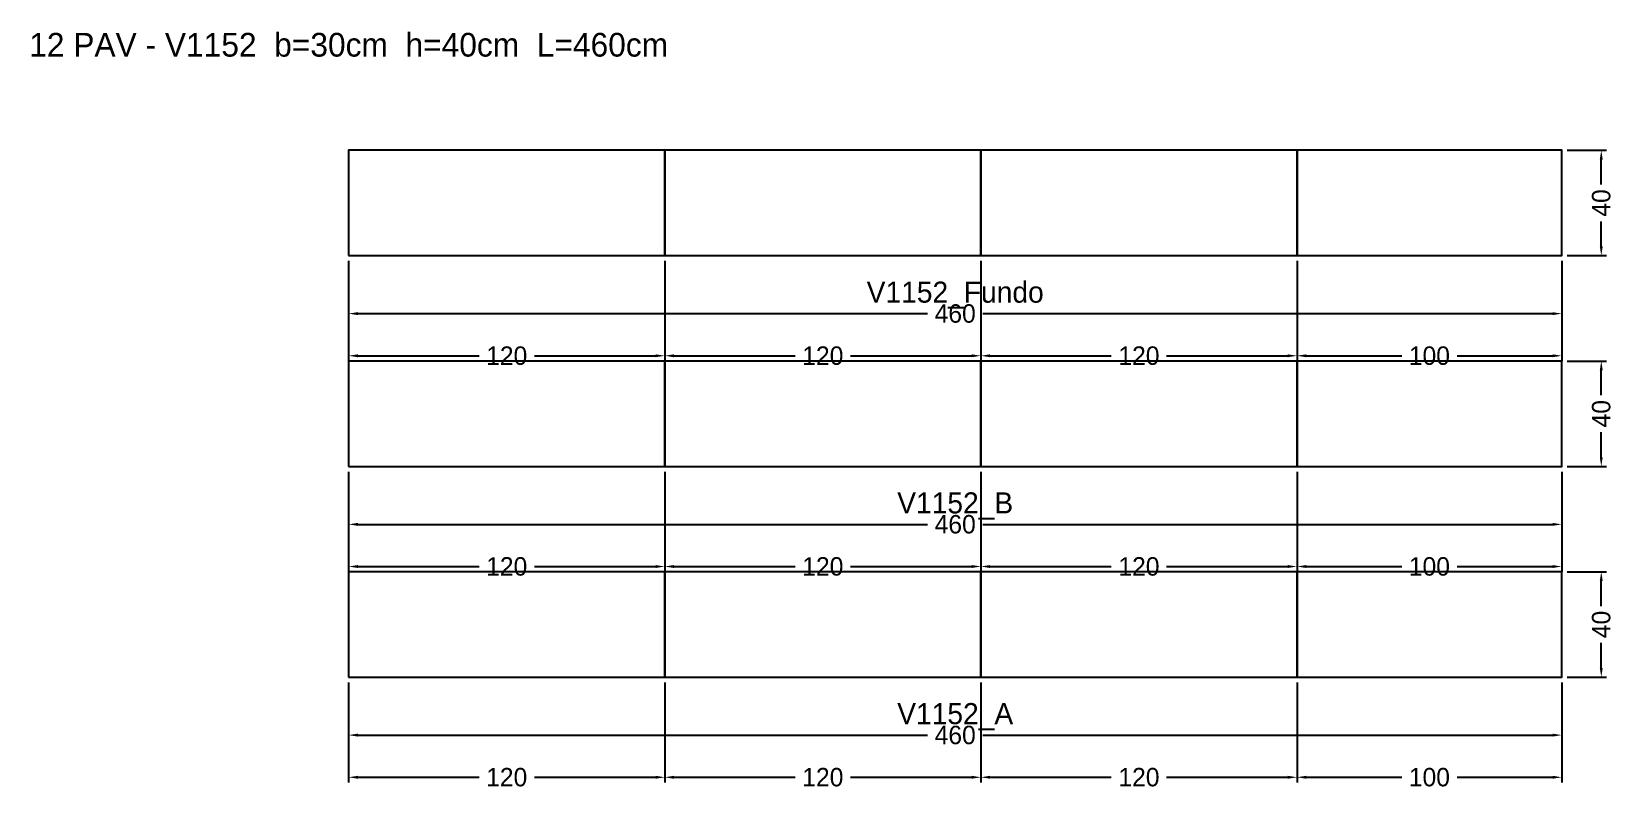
# Model space of a CAD drawing. Header units: metres. Extents: x -120 to 480, y -43 to 245.
import ezdxf

# ---------------------------------------------------------------- set-up
doc = ezdxf.new("R2010")
doc.units = ezdxf.units.M
for name, color, linetype in [('COTA', 3, 'Continuous'), ('NOMENCLATURA', 2, 'Continuous'), ('Paineis', 7, 'Continuous'), ('Texto Secao', 2, 'Continuous')]:
    doc.layers.add(name, color=color, linetype=linetype)
doc.dimstyles.new('COTA_VIG', dxfattribs={"dimtxt": 7, "dimasz": 3.5, "dimexe": 2, "dimexo": 2, "dimgap": 1.5, "dimtad": 1, "dimdec": 1, "dimcen": 2.5, "dimclrd": 3, "dimclre": 3, "dimclrt": 3, "dimazin": 3, "dimtfac": 1, "dimtmove": 0, "dimatfit": 3})

# ---------------------------------------------------------------- blocks, each defined once
blk = doc.blocks.new('_CLOSEDFILLED')
at = {"color": 0, "linetype": 'BYBLOCK'}
blk.add_solid([(-1, 0.16), (0, 0), (-1, -0.16)], dxfattribs=at)
blk = doc.blocks.new('*D1')
at = {"color": 3}
for p, q in [((0, -2), (0, -24)), ((460.5, -2), (460.5, -24)), ((3.5, -22), (219.75, -22)), ((240.75, -22), (457, -22))]:
    blk.add_line(p, q, dxfattribs=at)
at = {"layer": 'Defpoints'}
for p in [(0, 0), (460.5, 0), (0, -22)]:
    blk.add_point(p, dxfattribs=at)
at = {"layer": 'COTA', "color": 3, "xscale": 3.5, "yscale": 3.5, "rotation": 180}
blk.add_blockref('_CLOSEDFILLED', (0, -22), dxfattribs=at)
at = {"layer": 'COTA', "color": 3, "xscale": 3.5, "yscale": 3.5}
blk.add_blockref('_CLOSEDFILLED', (460.5, -22), dxfattribs=at)
at = {"layer": 'COTA', "color": 3, "insert": (230.25, -22), "char_height": 7, "attachment_point": 5}
blk.add_mtext('460', dxfattribs=at)
blk = doc.blocks.new('*D2')
at = {"color": 3}
for p, q in [((0, -2), (0, -40)), ((120, -2), (120, -40)), ((3.5, -38), (49.5, -38)), ((70.5, -38), (116.5, -38))]:
    blk.add_line(p, q, dxfattribs=at)
at = {"layer": 'Defpoints'}
for p in [(0, 0), (120, 0), (0, -38)]:
    blk.add_point(p, dxfattribs=at)
at = {"layer": 'COTA', "color": 3, "xscale": 3.5, "yscale": 3.5, "rotation": 180}
blk.add_blockref('_CLOSEDFILLED', (0, -38), dxfattribs=at)
at = {"layer": 'COTA', "color": 3, "xscale": 3.5, "yscale": 3.5}
blk.add_blockref('_CLOSEDFILLED', (120, -38), dxfattribs=at)
at = {"layer": 'COTA', "color": 3, "insert": (60, -38), "char_height": 7, "attachment_point": 5}
blk.add_mtext('120', dxfattribs=at)
blk = doc.blocks.new('*D3')
at = {"color": 3}
for p, q in [((120, -2), (120, -40)), ((240, -2), (240, -40)), ((123.5, -38), (169.5, -38)), ((190.5, -38), (236.5, -38))]:
    blk.add_line(p, q, dxfattribs=at)
at = {"layer": 'Defpoints'}
for p in [(120, 0), (240, 0), (120, -38)]:
    blk.add_point(p, dxfattribs=at)
at = {"layer": 'COTA', "color": 3, "xscale": 3.5, "yscale": 3.5, "rotation": 180}
blk.add_blockref('_CLOSEDFILLED', (120, -38), dxfattribs=at)
at = {"layer": 'COTA', "color": 3, "xscale": 3.5, "yscale": 3.5}
blk.add_blockref('_CLOSEDFILLED', (240, -38), dxfattribs=at)
at = {"layer": 'COTA', "color": 3, "insert": (180, -38), "char_height": 7, "attachment_point": 5}
blk.add_mtext('120', dxfattribs=at)
blk = doc.blocks.new('*D4')
at = {"color": 3}
for p, q in [((240, -2), (240, -40)), ((360, -2), (360, -40)), ((243.5, -38), (289.5, -38)), ((310.5, -38), (356.5, -38))]:
    blk.add_line(p, q, dxfattribs=at)
at = {"layer": 'Defpoints'}
for p in [(240, 0), (360, 0), (240, -38)]:
    blk.add_point(p, dxfattribs=at)
at = {"layer": 'COTA', "color": 3, "xscale": 3.5, "yscale": 3.5, "rotation": 180}
blk.add_blockref('_CLOSEDFILLED', (240, -38), dxfattribs=at)
at = {"layer": 'COTA', "color": 3, "xscale": 3.5, "yscale": 3.5}
blk.add_blockref('_CLOSEDFILLED', (360, -38), dxfattribs=at)
at = {"layer": 'COTA', "color": 3, "insert": (300, -38), "char_height": 7, "attachment_point": 5}
blk.add_mtext('120', dxfattribs=at)
blk = doc.blocks.new('*D5')
at = {"color": 3}
for p, q in [((360, -2), (360, -40)), ((460.5, -2), (460.5, -40)), ((363.5, -38), (399.75, -38)), ((420.75, -38), (457, -38))]:
    blk.add_line(p, q, dxfattribs=at)
at = {"layer": 'Defpoints'}
for p in [(360, 0), (460.5, 0), (360, -38)]:
    blk.add_point(p, dxfattribs=at)
at = {"layer": 'COTA', "color": 3, "xscale": 3.5, "yscale": 3.5, "rotation": 180}
blk.add_blockref('_CLOSEDFILLED', (360, -38), dxfattribs=at)
at = {"layer": 'COTA', "color": 3, "xscale": 3.5, "yscale": 3.5}
blk.add_blockref('_CLOSEDFILLED', (460.5, -38), dxfattribs=at)
at = {"layer": 'COTA', "color": 3, "insert": (410.25, -38), "char_height": 7, "attachment_point": 5}
blk.add_mtext('100', dxfattribs=at)
blk = doc.blocks.new('*D6')
at = {"color": 3}
for p, q in [((462.5, 40), (477.5, 40)), ((475.5, 27), (475.5, 36.5)), ((475.5, 3.5), (475.5, 13)), ((462.5, 0), (477.5, 0))]:
    blk.add_line(p, q, dxfattribs=at)
at = {"layer": 'Defpoints'}
for p in [(460.5, 40), (460.5, 0), (475.5, 0)]:
    blk.add_point(p, dxfattribs=at)
at = {"layer": 'COTA', "color": 3, "xscale": 3.5, "yscale": 3.5}
for p, rotation in [((475.5, 40), 90), ((475.5, 0), 270)]:
    blk.add_blockref('_CLOSEDFILLED', p, dxfattribs=dict(at, rotation=rotation))
at = {"layer": 'COTA', "color": 3, "insert": (475.5, 20), "char_height": 7, "attachment_point": 5, "rotation": 90}
blk.add_mtext('40', dxfattribs=at)
blk = doc.blocks.new('*D7')
at = {"color": 3}
for p, q in [((0, 78), (0, 56)), ((460.5, 78), (460.5, 56)), ((3.5, 58), (219.75, 58)), ((240.75, 58), (457, 58))]:
    blk.add_line(p, q, dxfattribs=at)
at = {"layer": 'Defpoints'}
for p in [(0, 80), (460.5, 80), (0, 58)]:
    blk.add_point(p, dxfattribs=at)
at = {"layer": 'COTA', "color": 3, "xscale": 3.5, "yscale": 3.5, "rotation": 180}
blk.add_blockref('_CLOSEDFILLED', (0, 58), dxfattribs=at)
at = {"layer": 'COTA', "color": 3, "xscale": 3.5, "yscale": 3.5}
blk.add_blockref('_CLOSEDFILLED', (460.5, 58), dxfattribs=at)
at = {"layer": 'COTA', "color": 3, "insert": (230.25, 58), "char_height": 7, "attachment_point": 5}
blk.add_mtext('460', dxfattribs=at)
blk = doc.blocks.new('*D8')
at = {"color": 3}
for p, q in [((0, 78), (0, 40)), ((120, 78), (120, 40)), ((3.5, 42), (49.5, 42)), ((70.5, 42), (116.5, 42))]:
    blk.add_line(p, q, dxfattribs=at)
at = {"layer": 'Defpoints'}
for p in [(0, 80), (120, 80), (0, 42)]:
    blk.add_point(p, dxfattribs=at)
at = {"layer": 'COTA', "color": 3, "xscale": 3.5, "yscale": 3.5, "rotation": 180}
blk.add_blockref('_CLOSEDFILLED', (0, 42), dxfattribs=at)
at = {"layer": 'COTA', "color": 3, "xscale": 3.5, "yscale": 3.5}
blk.add_blockref('_CLOSEDFILLED', (120, 42), dxfattribs=at)
at = {"layer": 'COTA', "color": 3, "insert": (60, 42), "char_height": 7, "attachment_point": 5}
blk.add_mtext('120', dxfattribs=at)
blk = doc.blocks.new('*D9')
at = {"color": 3}
for p, q in [((120, 78), (120, 40)), ((240, 78), (240, 40)), ((123.5, 42), (169.5, 42)), ((190.5, 42), (236.5, 42))]:
    blk.add_line(p, q, dxfattribs=at)
at = {"layer": 'Defpoints'}
for p in [(120, 80), (240, 80), (120, 42)]:
    blk.add_point(p, dxfattribs=at)
at = {"layer": 'COTA', "color": 3, "xscale": 3.5, "yscale": 3.5, "rotation": 180}
blk.add_blockref('_CLOSEDFILLED', (120, 42), dxfattribs=at)
at = {"layer": 'COTA', "color": 3, "xscale": 3.5, "yscale": 3.5}
blk.add_blockref('_CLOSEDFILLED', (240, 42), dxfattribs=at)
at = {"layer": 'COTA', "color": 3, "insert": (180, 42), "char_height": 7, "attachment_point": 5}
blk.add_mtext('120', dxfattribs=at)
blk = doc.blocks.new('*D10')
at = {"color": 3}
for p, q in [((240, 78), (240, 40)), ((360, 78), (360, 40)), ((243.5, 42), (289.5, 42)), ((310.5, 42), (356.5, 42))]:
    blk.add_line(p, q, dxfattribs=at)
at = {"layer": 'Defpoints'}
for p in [(240, 80), (360, 80), (240, 42)]:
    blk.add_point(p, dxfattribs=at)
at = {"layer": 'COTA', "color": 3, "xscale": 3.5, "yscale": 3.5, "rotation": 180}
blk.add_blockref('_CLOSEDFILLED', (240, 42), dxfattribs=at)
at = {"layer": 'COTA', "color": 3, "xscale": 3.5, "yscale": 3.5}
blk.add_blockref('_CLOSEDFILLED', (360, 42), dxfattribs=at)
at = {"layer": 'COTA', "color": 3, "insert": (300, 42), "char_height": 7, "attachment_point": 5}
blk.add_mtext('120', dxfattribs=at)
blk = doc.blocks.new('*D11')
at = {"color": 3}
for p, q in [((360, 78), (360, 40)), ((460.5, 78), (460.5, 40)), ((363.5, 42), (399.75, 42)), ((420.75, 42), (457, 42))]:
    blk.add_line(p, q, dxfattribs=at)
at = {"layer": 'Defpoints'}
for p in [(360, 80), (460.5, 80), (360, 42)]:
    blk.add_point(p, dxfattribs=at)
at = {"layer": 'COTA', "color": 3, "xscale": 3.5, "yscale": 3.5, "rotation": 180}
blk.add_blockref('_CLOSEDFILLED', (360, 42), dxfattribs=at)
at = {"layer": 'COTA', "color": 3, "xscale": 3.5, "yscale": 3.5}
blk.add_blockref('_CLOSEDFILLED', (460.5, 42), dxfattribs=at)
at = {"layer": 'COTA', "color": 3, "insert": (410.25, 42), "char_height": 7, "attachment_point": 5}
blk.add_mtext('100', dxfattribs=at)
blk = doc.blocks.new('*D12')
at = {"color": 3}
for p, q in [((462.5, 120), (477.5, 120)), ((475.5, 107), (475.5, 116.5)), ((475.5, 83.5), (475.5, 93)), ((462.5, 80), (477.5, 80))]:
    blk.add_line(p, q, dxfattribs=at)
at = {"layer": 'Defpoints'}
for p in [(460.5, 120), (460.5, 80), (475.5, 80)]:
    blk.add_point(p, dxfattribs=at)
at = {"layer": 'COTA', "color": 3, "xscale": 3.5, "yscale": 3.5}
for p, rotation in [((475.5, 120), 90), ((475.5, 80), 270)]:
    blk.add_blockref('_CLOSEDFILLED', p, dxfattribs=dict(at, rotation=rotation))
at = {"layer": 'COTA', "color": 3, "insert": (475.5, 100), "char_height": 7, "attachment_point": 5, "rotation": 90}
blk.add_mtext('40', dxfattribs=at)
blk = doc.blocks.new('*D13')
at = {"color": 3}
for p, q in [((0, 158), (0, 136)), ((460.5, 158), (460.5, 136)), ((3.5, 138), (219.75, 138)), ((240.75, 138), (457, 138))]:
    blk.add_line(p, q, dxfattribs=at)
at = {"layer": 'Defpoints'}
for p in [(0, 160), (460.5, 160), (0, 138)]:
    blk.add_point(p, dxfattribs=at)
at = {"layer": 'COTA', "color": 3, "xscale": 3.5, "yscale": 3.5, "rotation": 180}
blk.add_blockref('_CLOSEDFILLED', (0, 138), dxfattribs=at)
at = {"layer": 'COTA', "color": 3, "xscale": 3.5, "yscale": 3.5}
blk.add_blockref('_CLOSEDFILLED', (460.5, 138), dxfattribs=at)
at = {"layer": 'COTA', "color": 3, "insert": (230.25, 138), "char_height": 7, "attachment_point": 5}
blk.add_mtext('460', dxfattribs=at)
blk = doc.blocks.new('*D14')
at = {"color": 3}
for p, q in [((0, 158), (0, 120)), ((120, 158), (120, 120)), ((3.5, 122), (49.5, 122)), ((70.5, 122), (116.5, 122))]:
    blk.add_line(p, q, dxfattribs=at)
at = {"layer": 'Defpoints'}
for p in [(0, 160), (120, 160), (0, 122)]:
    blk.add_point(p, dxfattribs=at)
at = {"layer": 'COTA', "color": 3, "xscale": 3.5, "yscale": 3.5, "rotation": 180}
blk.add_blockref('_CLOSEDFILLED', (0, 122), dxfattribs=at)
at = {"layer": 'COTA', "color": 3, "xscale": 3.5, "yscale": 3.5}
blk.add_blockref('_CLOSEDFILLED', (120, 122), dxfattribs=at)
at = {"layer": 'COTA', "color": 3, "insert": (60, 122), "char_height": 7, "attachment_point": 5}
blk.add_mtext('120', dxfattribs=at)
blk = doc.blocks.new('*D15')
at = {"color": 3}
for p, q in [((120, 158), (120, 120)), ((240, 158), (240, 120)), ((123.5, 122), (169.5, 122)), ((190.5, 122), (236.5, 122))]:
    blk.add_line(p, q, dxfattribs=at)
at = {"layer": 'Defpoints'}
for p in [(120, 160), (240, 160), (120, 122)]:
    blk.add_point(p, dxfattribs=at)
at = {"layer": 'COTA', "color": 3, "xscale": 3.5, "yscale": 3.5, "rotation": 180}
blk.add_blockref('_CLOSEDFILLED', (120, 122), dxfattribs=at)
at = {"layer": 'COTA', "color": 3, "xscale": 3.5, "yscale": 3.5}
blk.add_blockref('_CLOSEDFILLED', (240, 122), dxfattribs=at)
at = {"layer": 'COTA', "color": 3, "insert": (180, 122), "char_height": 7, "attachment_point": 5}
blk.add_mtext('120', dxfattribs=at)
blk = doc.blocks.new('*D16')
at = {"color": 3}
for p, q in [((240, 158), (240, 120)), ((360, 158), (360, 120)), ((243.5, 122), (289.5, 122)), ((310.5, 122), (356.5, 122))]:
    blk.add_line(p, q, dxfattribs=at)
at = {"layer": 'Defpoints'}
for p in [(240, 160), (360, 160), (240, 122)]:
    blk.add_point(p, dxfattribs=at)
at = {"layer": 'COTA', "color": 3, "xscale": 3.5, "yscale": 3.5, "rotation": 180}
blk.add_blockref('_CLOSEDFILLED', (240, 122), dxfattribs=at)
at = {"layer": 'COTA', "color": 3, "xscale": 3.5, "yscale": 3.5}
blk.add_blockref('_CLOSEDFILLED', (360, 122), dxfattribs=at)
at = {"layer": 'COTA', "color": 3, "insert": (300, 122), "char_height": 7, "attachment_point": 5}
blk.add_mtext('120', dxfattribs=at)
blk = doc.blocks.new('*D17')
at = {"color": 3}
for p, q in [((360, 158), (360, 120)), ((460.5, 158), (460.5, 120)), ((363.5, 122), (399.75, 122)), ((420.75, 122), (457, 122))]:
    blk.add_line(p, q, dxfattribs=at)
at = {"layer": 'Defpoints'}
for p in [(360, 160), (460.5, 160), (360, 122)]:
    blk.add_point(p, dxfattribs=at)
at = {"layer": 'COTA', "color": 3, "xscale": 3.5, "yscale": 3.5, "rotation": 180}
blk.add_blockref('_CLOSEDFILLED', (360, 122), dxfattribs=at)
at = {"layer": 'COTA', "color": 3, "xscale": 3.5, "yscale": 3.5}
blk.add_blockref('_CLOSEDFILLED', (460.5, 122), dxfattribs=at)
at = {"layer": 'COTA', "color": 3, "insert": (410.25, 122), "char_height": 7, "attachment_point": 5}
blk.add_mtext('100', dxfattribs=at)
blk = doc.blocks.new('*D18')
at = {"color": 3}
for p, q in [((462.5, 200), (477.5, 200)), ((475.5, 187), (475.5, 196.5)), ((475.5, 163.5), (475.5, 173)), ((462.5, 160), (477.5, 160))]:
    blk.add_line(p, q, dxfattribs=at)
at = {"layer": 'Defpoints'}
for p in [(460.5, 200), (460.5, 160), (475.5, 160)]:
    blk.add_point(p, dxfattribs=at)
at = {"layer": 'COTA', "color": 3, "xscale": 3.5, "yscale": 3.5}
for p, rotation in [((475.5, 200), 90), ((475.5, 160), 270)]:
    blk.add_blockref('_CLOSEDFILLED', p, dxfattribs=dict(at, rotation=rotation))
at = {"layer": 'COTA', "color": 3, "insert": (475.5, 180), "char_height": 7, "attachment_point": 5, "rotation": 90}
blk.add_mtext('40', dxfattribs=at)

msp = doc.modelspace()

# ---------------------------------------------------------------- linework, layer by layer
at = {"layer": 'Paineis'}
for points in [[(0, 160), (120, 160), (120, 200), (0, 200)], [(120, 160), (240, 160), (240, 200), (120, 200)], [(240, 160), (360, 160), (360, 200), (240, 200)], [(360, 160), (460.5, 160), (460.5, 200), (360, 200)], [(0, 80), (120, 80), (120, 120), (0, 120)], [(120, 80), (240, 80), (240, 120), (120, 120)], [(240, 80), (360, 80), (360, 120), (240, 120)], [(360, 80), (460.5, 80), (460.5, 120), (360, 120)], [(0, 0), (120, 0), (120, 40), (0, 40)], [(120, 0), (240, 0), (240, 40), (120, 40)], [(240, 0), (360, 0), (360, 40), (240, 40)], [(360, 0), (460.5, 0), (460.5, 40), (360, 40)]]:
    msp.add_lwpolyline(points, close=True, dxfattribs=at)

# ---------------------------------------------------------------- texts
at = {"layer": 'NOMENCLATURA', "insert": (0, 240), "char_height": 9, "width": 480.5, "attachment_point": 5}
msp.add_mtext('12 PAV - V1152  b=30cm  h=40cm  L=460cm', dxfattribs=at)
at = {"layer": 'Texto Secao', "char_height": 8, "width": 480.5, "attachment_point": 5}
for s, insert in [('V1152_Fundo', (230.25, 145)), ('V1152_B', (230.25, 65)), ('V1152_A', (230.25, -15))]:
    msp.add_mtext(s, dxfattribs=dict(at, insert=insert))

# ---------------------------------------------------------------- dimensions: what is measured, and where the dimension line sits
at = {"layer": 'COTA'}
for base, p1, p2, picture, middle in [((475.5, 160), (460.5, 160), (460.5, 200), '*D18', (475.5, 180)), ((475.5, 80), (460.5, 80), (460.5, 120), '*D12', (475.5, 100)), ((475.5, 0), (460.5, 0), (460.5, 40), '*D6', (475.5, 20))]:
    dim = msp.add_linear_dim(base=base, p1=p1, p2=p2, angle=90, dimstyle='COTA_VIG', dxfattribs=at)
    dim.commit()
    dim.dimension.update_dxf_attribs({"geometry": picture, "text_midpoint": middle})
for base, p1, p2, picture, middle in [((0, 138), (0, 160), (460.5, 160), '*D13', (230.25, 138)), ((0, 122), (0, 160), (120, 160), '*D14', (60, 122)), ((120, 122), (120, 160), (240, 160), '*D15', (180, 122)), ((240, 122), (240, 160), (360, 160), '*D16', (300, 122)), ((360, 122), (360, 160), (460.5, 160), '*D17', (410.25, 122)), ((0, 58), (0, 80), (460.5, 80), '*D7', (230.25, 58)), ((0, 42), (0, 80), (120, 80), '*D8', (60, 42)), ((120, 42), (120, 80), (240, 80), '*D9', (180, 42)), ((240, 42), (240, 80), (360, 80), '*D10', (300, 42)), ((360, 42), (360, 80), (460.5, 80), '*D11', (410.25, 42)), ((0, -22), (0, 0), (460.5, 0), '*D1', (230.25, -22)), ((0, -38), (0, 0), (120, 0), '*D2', (60, -38)), ((120, -38), (120, 0), (240, 0), '*D3', (180, -38)), ((240, -38), (240, 0), (360, 0), '*D4', (300, -38)), ((360, -38), (360, 0), (460.5, 0), '*D5', (410.25, -38))]:
    dim = msp.add_linear_dim(base=base, p1=p1, p2=p2, dimstyle='COTA_VIG', dxfattribs=at)
    dim.commit()
    dim.dimension.update_dxf_attribs({"geometry": picture, "text_midpoint": middle})

doc.saveas('drawing.dxf')
